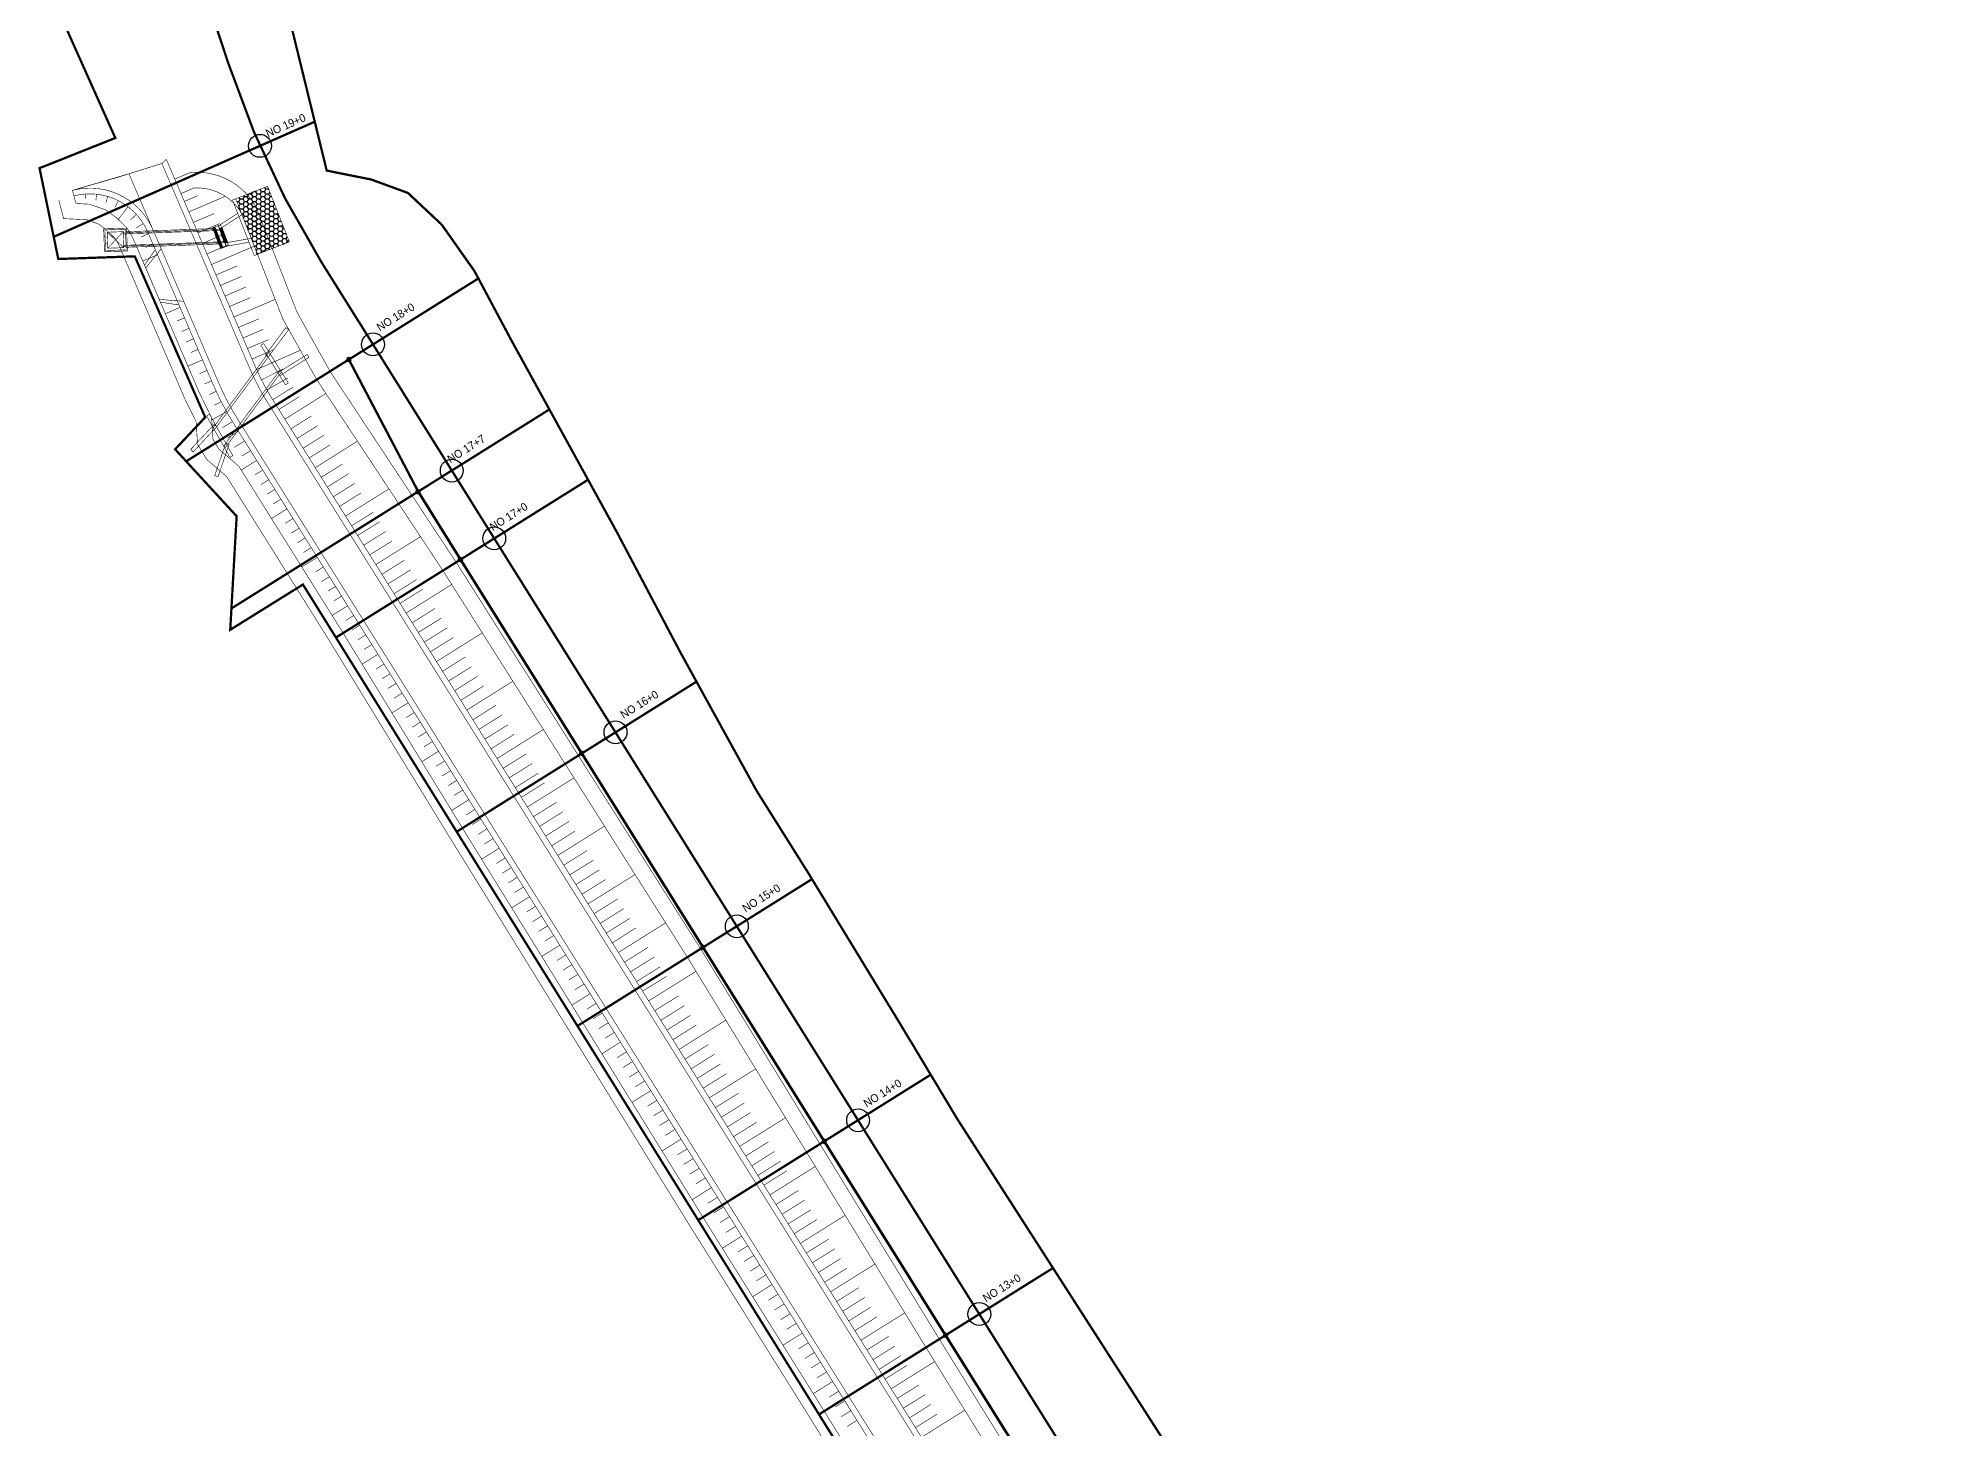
# Model space of a CAD drawing. Header units: millimetres. Extents: x -254 to 217267, y -7 to 401794.
# Drawn here: x 217088.8 to 217255.8, y 401064.2 to 401185.7 of the extents above; entities that cross this region are included whole.
import ezdxf
from ezdxf.enums import TextEntityAlignment as Align

# ---------------------------------------------------------------- set-up
doc = ezdxf.new("R2010")
doc.units = ezdxf.units.MM
doc.header["$PDMODE"] = 2
doc.header["$PDSIZE"] = 0.1
doc.linetypes.add('D_HIDDEN', pattern=[0.35, 0.2, -0.15])
doc.linetypes.add('HIDDEN', pattern=[9.525, 6.35, -3.175])
for name, color, linetype in [('#측점', 1, 'Continuous'), ('#측점라인', 1, 'Continuous'), ('0-DEGN-바닥보호공', 183, 'Continuous'), ('0-DEGN-제방상단', 1, 'Continuous'), ('0-DEGN-제방하단', 6, 'Continuous'), ('1-DEGN-배수계획', 4, 'Continuous'), ('1-블록기초 측점', 4, 'Continuous'), ('_계획구조물', 4, 'Continuous'), ('CC-DEGN-흄관', 3, 'Continuous'), ('CE-SLOP-FILL', 11, 'Continuous'), ('CS-CONC-MAJR', 5, 'Continuous')]:
    doc.layers.add(name, color=color, linetype=linetype)
doc.layers.add('0-DEGN-포장선', color=254, linetype='Continuous', true_color=0xccc5e2)
doc.styles.get("Standard").update_dxf_attribs({"font": ''})
doc.styles.get('Standard').set_extended_font_data('Dotum')

# ---------------------------------------------------------------- blocks, each defined once
blk = doc.blocks.new('lblock')
at = {"color": 3, "lineweight": 100}
for p, q in [((-1.24, 0.24), (-1.39, 0.24)), ((-1.24, 0.39), (-1.24, 0.09))]:
    blk.add_line(p, q, dxfattribs=at)
blk.add_circle((-1.24, 0.24), 0.15, dxfattribs=at)
blk = doc.blocks.new('leftblock')
at = {"lineweight": 100}
blk.add_blockref('lblock', (1.24, -0.24), dxfattribs=at)

msp = doc.modelspace()

# ---------------------------------------------------------------- hatches: boundary and pattern name
at = {"layer": '0-DEGN-바닥보호공', "transparency": 33554687}
h = msp.add_hatch(dxfattribs=at)
h.set_pattern_fill('HONEY', color=256, scale=2, angle=60.2244)
h.set_pattern_definition([(60.224407596, (-261963.64556, 362975.21176), (-0.00169595548, 0.43300938065), [0.25, -0.5]), (180.224407596, (-261963.64556, 362975.21176), (-0.37414914598, -0.21797343086), [0.25, -0.5]), (120.224407596, (-261963.64556, 362975.21176), (-0.37584510146, 0.2150359498), [-0.5, 0.25])])
h.paths.add_polyline_path([(217107.94, 401166.85), (217110.73, 401167.94), (217108.83, 401172.79), (217106.04, 401171.7)])
at = {"layer": 'CS-CONC-MAJR'}
h = msp.add_hatch(dxfattribs=at)
h.set_pattern_fill('ANSI31', color=161, scale=0.2, angle=66.3509)
h.set_pattern_definition([(111.3509, (217105.398142, 401167.605844), (-0.0232842, -0.00910198), [])])
h.paths.add_polyline_path([(217104.22, 401169.24), (217104.04, 401169.17), (217104.43, 401168.15), (217104.75, 401167.35), (217104.93, 401167.42), (217104.62, 401168.22)])
h.paths.add_polyline_path([(217104.82, 401169.17), (217104.62, 401169.05), (217105.09, 401167.84), (217105.32, 401167.88)])

# ---------------------------------------------------------------- linework, layer by layer
at = {"layer": '#측점라인', "color": 2, "linetype": 'Continuous', "lineweight": 30, "const_width": 0.2, "flags": 128}
for points in [[(217118.05, 401158.97), (217113.54, 401166.16, -0.060449), (217105.37, 401183.61), (217102.09, 401193.56, -0.065507), (217094.83, 401232.02), (217094.69, 401234.49)], [(217250.57, 400936.08, 0.096633), (217239.59, 400964.68), (217128.65, 401142.01)]]:
    msp.add_lwpolyline(points, format="xyb", dxfattribs=at)
for points in [[(217170.28, 401044.17), (217111.92, 401137.98), (217105.56, 401134.02), (217106.12, 401143.95), (217100.74, 401149.8), (217103.37, 401152.6), (217097.21, 401166.67), (217090.52, 401166.44), (217088.88, 401174.38), (217095.51, 401177.02), (217095.51, 401177.02), (217095.51, 401177.02), (217090.42, 401188.39)], [(217110.75, 401187.42), (217114, 401174.17), (217117.89, 401173.39), (217121.11, 401172.21), (217124.07, 401169.43), (217126.93, 401165.37), (217130.15, 401159.33), (217139.33, 401142.65), (217144.97, 401131.98), (217151.63, 401119.9), (217156.1, 401112.79), (217164.35, 401099.25), (217169.18, 401091.21), (217189.8, 401059.12)], [(217090.12, 401168.38), (217112.95, 401178.44)], [(217101.71, 401148.75), (217127.27, 401164.74)], [(217128.65, 401142.01), (217118.05, 401158.97)], [(217133.47, 401153.28), (217105.67, 401135.89)], [(217114.8, 401133.34), (217136.86, 401147.14)], [(217125.36, 401116.36), (217146.35, 401129.49)], [(217135.93, 401099.38), (217156.45, 401112.22)], [(217146.49, 401082.4), (217166.83, 401095.12)], [(217157.06, 401065.42), (217177.53, 401078.22)]]:
    msp.add_lwpolyline(points, dxfattribs=at)
at = {"layer": '#측점라인', "color": 2, "linetype": 'Continuous', "lineweight": 30}
for centre in [(217108.16, 401176.33), (217118.05, 401158.97), (217124.94, 401147.94), (217128.65, 401142.01), (217139.26, 401125.06), (217149.87, 401108.1), (217160.48, 401091.14), (217171.08, 401074.19)]:
    msp.add_circle(centre, 1, dxfattribs=at)
at = {"lineweight": 50}
msp.add_lwpolyline([(217115.94, 401157.65), (217121.99, 401146.1), (217125.7, 401140.16), (217136.31, 401123.21), (217146.92, 401106.25), (217157.52, 401089.3), (217168.13, 401072.34), (217178.74, 401055.39), (217189.34, 401038.44), (217199.95, 401021.48), (217210.56, 401004.52), (217221.17, 400987.57), (217231.78, 400970.61), (217241.36, 400953.64), (217246.92, 400935.44), (217247.61, 400932.68), (217248.18, 400926.92), (217250.04, 400916.02), (217251.35, 400896.06), (217252.68, 400876.1), (217254, 400856.15)], dxfattribs=at)
at = {"layer": '0-DEGN-바닥보호공', "transparency": 33554687, "const_width": 0.05}
msp.add_lwpolyline([(217107.94, 401166.85), (217110.73, 401167.94), (217108.83, 401172.79), (217106.04, 401171.7)], close=True, dxfattribs=at)
at = {"layer": '0-DEGN-제방상단', "color": 3, "linetype": 'Continuous', "const_width": 0.05}
for points in [[(217091.76, 401172.44), (217095.92, 401173.64), (217099.58, 401174.79)], [(217099.58, 401174.79), (217099.97, 401175.15)], [(217091.88, 401171.95), (217091.76, 401172.44)]]:
    msp.add_lwpolyline(points, dxfattribs=at)
at = {"layer": '0-DEGN-제방상단', "color": 3, "ltscale": 0.1, "const_width": 0.05}
for points in [[(217099.97, 401175.15), (217107.79, 401156.94, 0.038414), (217109.18, 401154.29), (217229.35, 400962.2, -0.123891), (217244.36, 400915.75), (217248.32, 400855.8), (217252.16, 400835.9)], [(217091.88, 401171.95, -0.371621), (217098.34, 401168.81), (217104.11, 401155.36, 0.04194), (217106.01, 401151.81), (217225.96, 400960.07, -0.02693), (217230.96, 400951.03, -0.529054), (217226.43, 400943.15)]]:
    msp.add_lwpolyline(points, format="xyb", dxfattribs=at)
for points in [[(217099, 401167.26), (217098.07, 401165.9)], [(217099.45, 401162.67), (217101.06, 401162.42)]]:
    msp.add_lwpolyline(points, dxfattribs=at)
at = {"layer": '0-DEGN-제방하단', "linetype": 'Continuous', "lineweight": 30, "const_width": 0.05}
for points in [[(217100.71, 401173.42), (217102.02, 401173.98, -0.30528), (217107.81, 401170.98), (217111.4, 401161.79), (217114.3, 401156.6), (217125.31, 401139.94), (217136.01, 401123.03), (217146.71, 401106.12), (217157.15, 401089.05), (217167.59, 401071.99), (217178.1, 401055), (217188.96, 401038.2), (217199.57, 401021.24), (217210.18, 401004.28), (217220.79, 400987.33), (217231.33, 400970.29), (217240.74, 400953.44, -0.061936), (217246.91, 400935.45), (217250.02, 400916.08), (217251.35, 400896.06), (217252.66, 400876.11), (217254.08, 400856.18), (217255.77, 400839.88), (217247.51, 400835.43)], [(217101.25, 401172.16), (217102.37, 401172.64, -0.288861), (217106.56, 401170.4), (217110.16, 401161.2), (217113.13, 401155.89), (217124.16, 401139.2), (217134.85, 401122.3), (217145.54, 401105.4), (217155.98, 401088.33), (217166.42, 401071.27), (217176.94, 401054.26), (217187.81, 401037.47), (217198.41, 401020.51), (217209.02, 401003.56), (217219.63, 400986.6), (217230.15, 400969.59), (217239.52, 400952.81, -0.061704), (217245.56, 400935.2), (217248.66, 400915.93), (217249.98, 400895.97), (217251.3, 400876.01), (217252.72, 400856.06), (217254.31, 400840.65), (217245.52, 400835.91)]]:
    msp.add_lwpolyline(points, format="xyb", dxfattribs=at)
for points in [[(217166.88, 401047.96), (217156.36, 401064.98), (217145.75, 401081.93), (217135.22, 401098.95), (217124.7, 401115.96), (217114.26, 401133.02), (217105.25, 401147.41), (217103.52, 401148.9), (217102.7, 401150.24), (217102.58, 401152.2), (217101.58, 401154.23), (217096.63, 401165.78), (217095.77, 401167.76), (217095.45, 401168.28), (217094.69, 401169.02), (217094.02, 401169.51), (217092.98, 401169.87), (217090.99, 401169.97), (217090.56, 401171.6)], [(217168.04, 401048.7), (217157.52, 401065.7), (217146.91, 401082.66), (217136.39, 401099.67), (217125.87, 401116.68), (217115.43, 401133.74), (217106.31, 401148.32), (217104.58, 401149.8), (217104.05, 401150.66), (217103.93, 401152.55), (217102.83, 401154.81), (217097.88, 401166.32), (217096.99, 401168.39), (217096.53, 401169.14), (217095.58, 401170.07), (217094.66, 401170.74), (217093.24, 401171.23), (217092.06, 401171.29), (217091.88, 401171.95)]]:
    msp.add_lwpolyline(points, dxfattribs=at)
at = {"layer": '0-DEGN-포장선', "linetype": 'Continuous', "const_width": 0.05}
msp.add_lwpolyline([(217091.76, 401172.44), (217096.7, 401173.89), (217099.58, 401174.79)], dxfattribs=at)
at = {"layer": '0-DEGN-포장선', "const_width": 0.05, "flags": 128}
for points in [[(217099.58, 401174.79), (217107.33, 401156.74, 0.038414), (217108.75, 401154.02), (217228.93, 400961.93, -0.123891), (217243.86, 400915.72), (217247.83, 400855.74), (217251.69, 400835.69)], [(217091.76, 401172.44, -0.371621), (217098.8, 401169)], [(217096.7, 401173.89), (217104.57, 401155.56, 0.038414), (217106.21, 401152.43), (217226.39, 400960.34, -0.123891), (217240.87, 400915.52), (217244.85, 400855.36), (217248.67, 400835.54)]]:
    msp.add_lwpolyline(points, format="xyb", dxfattribs=at)
msp.add_lwpolyline([(217099.52, 401167.33), (217098.17, 401165.66), (217099.35, 401162.91), (217101.49, 401162.74)], dxfattribs=at)
at = {"layer": '1-DEGN-배수계획', "linetype": 'D_HIDDEN', "const_width": 0.05}
msp.add_lwpolyline([(217094.49, 401169.07), (217096.49, 401169.14), (217096.56, 401167.14), (217094.56, 401167.07)], close=True, dxfattribs=at)
at = {"layer": '1-DEGN-배수계획', "const_width": 0.05}
for points in [[(217094.59, 401168.98), (217096.39, 401169.04), (217096.46, 401167.24), (217094.66, 401167.18)], [(217094.8, 401168.78), (217096.2, 401168.83), (217096.25, 401167.43), (217094.85, 401167.38)]]:
    msp.add_lwpolyline(points, close=True, dxfattribs=at)
for points in [[(217094.82, 401168.35), (217094.62, 401168.35)], [(217094.84, 401167.82), (217094.64, 401167.82)], [(217094.8, 401168.78), (217096.25, 401167.43)], [(217096.2, 401168.83), (217094.85, 401167.38)], [(217108.23, 401158.9), (217108.48, 401159.06)], [(217110.39, 401155.44), (217108.23, 401158.9)], [(217110.64, 401155.6), (217108.48, 401159.06)], [(217110.39, 401155.44), (217110.64, 401155.6)], [(217103.75, 401152.87), (217103.49, 401152.72)], [(217103.49, 401152.72), (217105.53, 401149.09)], [(217103.75, 401152.87), (217105.79, 401149.24)], [(217105.79, 401149.24), (217105.53, 401149.09)]]:
    msp.add_lwpolyline(points, dxfattribs=at)
at = {"layer": '1-블록기초 측점'}
for p in [(217115.94, 401157.65), (217121.99, 401146.1), (217125.7, 401140.16), (217136.31, 401123.21), (217146.92, 401106.25), (217157.52, 401089.3), (217168.13, 401072.34)]:
    msp.add_point(p, dxfattribs=at)
at = {"layer": '_계획구조물', "const_width": 0.05}
for points in [[(217108.88, 401157.86), (217110.67, 401160.27), (217110.43, 401160.44), (217108.64, 401158.04)], [(217109.89, 401156.24), (217112.44, 401157.83), (217112.28, 401158.08), (217109.73, 401156.5)], [(217102.32, 401149.58), (217104.37, 401151.77), (217104.15, 401151.97), (217102.1, 401149.79)], [(217104.49, 401147.4), (217105.46, 401150.24), (217105.17, 401150.34), (217104.2, 401147.5)]]:
    msp.add_lwpolyline(points, close=True, dxfattribs=at)
at = {"layer": 'CC-DEGN-흄관', "ltscale": 0.5, "const_width": 0.05}
for points in [[(217096.2, 401168.72), (217104.63, 401169.02)], [(217096.25, 401167.55), (217105.08, 401167.87)], [(217096.4, 401168.82), (217104.06, 401169.1)], [(217096.45, 401167.46), (217104.59, 401167.75)], [(217108.96, 401158.3), (217104.07, 401151.7)], [(217110.04, 401156.57), (217105.08, 401149.88)]]:
    msp.add_lwpolyline(points, dxfattribs=at)
at = {"layer": 'CC-DEGN-흄관', "linetype": 'D_HIDDEN', "ltscale": 0.2, "const_width": 0.05}
for points in [[(217096.21, 401168.63), (217104.66, 401168.93)], [(217096.24, 401167.63), (217105.05, 401167.95)], [(217109.07, 401158.12), (217104.17, 401151.51)], [(217109.93, 401156.75), (217104.98, 401150.07)]]:
    msp.add_lwpolyline(points, dxfattribs=at)
at = {"layer": 'CE-SLOP-FILL', "linetype": 'Continuous', "const_width": 0.05}
for points in [[(217091.88, 401171.95), (217092.06, 401171.29)], [(217092.87, 401172.12), (217092.9, 401171.68)], [(217093.87, 401172.11), (217093.81, 401171.58)], [(217094.85, 401171.91), (217094.68, 401171.35)], [(217095.78, 401171.54), (217095.48, 401170.95)], [(217096.62, 401171.01), (217095.77, 401169.89)], [(217101.55, 401171.47), (217102.72, 401171.98)], [(217101.94, 401170.56), (217105.13, 401171.92)], [(217097.36, 401170.34), (217096.83, 401169.85)], [(217097.96, 401169.54), (217097.35, 401169.16)], [(217102.34, 401169.64), (217104.16, 401170.42)], [(217102.73, 401168.72), (217104.65, 401169.54)], [(217098.41, 401168.65), (217097.77, 401168.37)], [(217098.8, 401167.73), (217098.16, 401167.45)], [(217103.13, 401167.8), (217105.03, 401168.62)], [(217103.52, 401166.88), (217105.41, 401167.69)], [(217103.92, 401165.96), (217107.67, 401167.57)], [(217099.2, 401166.81), (217097.91, 401166.26)], [(217104.31, 401165.04), (217106.17, 401165.84)], [(217104.7, 401164.12), (217106.55, 401164.92)], [(217105.1, 401163.2), (217106.93, 401163.99)], [(217105.49, 401162.28), (217107.31, 401163.06)], [(217105.89, 401161.37), (217109.49, 401162.91)], [(217101.17, 401162.21), (217099.88, 401161.66)], [(217101.57, 401161.3), (217100.92, 401161.02)], [(217106.28, 401160.45), (217108.07, 401161.21)], [(217101.96, 401160.38), (217101.32, 401160.1)], [(217102.35, 401159.46), (217101.71, 401159.18)], [(217106.68, 401159.53), (217108.46, 401160.29)], [(217107.07, 401158.61), (217108.9, 401159.39)], [(217103.14, 401157.62), (217101.86, 401157.07)], [(217102.75, 401158.54), (217102.11, 401158.26)], [(217107.47, 401157.69), (217109.34, 401158.5)], [(217107.86, 401156.77), (217111.69, 401158.46)], [(217103.54, 401156.7), (217102.89, 401156.42)], [(217103.93, 401155.78), (217103.29, 401155.51)], [(217108.29, 401155.87), (217110.18, 401156.82)], [(217108.76, 401154.99), (217110.61, 401156.04)], [(217104.33, 401154.87), (217103.71, 401154.58)], [(217109.27, 401154.13), (217111.07, 401155.25)], [(217109.81, 401153.28), (217111.59, 401154.4)], [(217110.34, 401152.43), (217113.93, 401154.68)], [(217105.24, 401153.08), (217103.94, 401152.36)], [(217104.77, 401153.97), (217104.16, 401153.65)], [(217110.87, 401151.59), (217112.67, 401152.72)], [(217105.75, 401152.22), (217104.88, 401151.69)], [(217106.28, 401151.38), (217105.32, 401150.77)], [(217111.4, 401150.74), (217113.21, 401151.87)], [(217111.93, 401149.89), (217113.75, 401151.03)], [(217106.81, 401150.53), (217105.92, 401149.97)], [(217107.34, 401149.68), (217106.58, 401149.21)], [(217112.46, 401149.04), (217114.3, 401150.19)], [(217112.99, 401148.19), (217116.68, 401150.51)], [(217107.87, 401148.83), (217106.51, 401147.98)], [(217108.4, 401147.98), (217107.72, 401147.56)], [(217113.52, 401147.35), (217115.38, 401148.51)], [(217114.05, 401146.5), (217115.92, 401147.67)], [(217108.93, 401147.14), (217108.25, 401146.71)], [(217109.46, 401146.29), (217108.78, 401145.87)], [(217114.58, 401145.65), (217116.46, 401146.83)], [(217115.11, 401144.8), (217117, 401145.99)], [(217115.64, 401143.96), (217119.44, 401146.34)], [(217110.52, 401144.59), (217109.17, 401143.75)], [(217109.99, 401145.44), (217109.31, 401145.02)], [(217116.17, 401143.11), (217118.08, 401144.3)], [(217111.05, 401143.75), (217110.37, 401143.32)], [(217111.58, 401142.9), (217110.9, 401142.47)], [(217116.7, 401142.26), (217118.62, 401143.46)], [(217117.23, 401141.41), (217119.16, 401142.62)], [(217112.11, 401142.05), (217111.44, 401141.63)], [(217112.64, 401141.2), (217111.97, 401140.78)], [(217117.76, 401140.57), (217119.71, 401141.78)], [(217118.29, 401139.72), (217122.2, 401142.16)], [(217113.17, 401140.36), (217111.82, 401139.51)], [(217113.7, 401139.51), (217113.03, 401139.08)], [(217118.82, 401138.87), (217120.79, 401140.1)], [(217119.35, 401138.02), (217121.33, 401139.26)], [(217114.23, 401138.66), (217113.56, 401138.24)], [(217114.77, 401137.81), (217114.09, 401137.39)], [(217119.88, 401137.17), (217121.87, 401138.42)], [(217120.41, 401136.33), (217122.41, 401137.57)], [(217120.94, 401135.48), (217124.93, 401137.98)], [(217115.83, 401136.12), (217114.47, 401135.27)], [(217115.3, 401136.96), (217114.62, 401136.54)], [(217121.47, 401134.63), (217123.47, 401135.88)], [(217116.36, 401135.27), (217115.68, 401134.84)], [(217116.89, 401134.42), (217116.21, 401134)], [(217122, 401133.78), (217124, 401135.03)], [(217122.53, 401132.94), (217124.54, 401134.19)], [(217117.42, 401133.57), (217116.73, 401133.15)], [(217117.95, 401132.73), (217117.26, 401132.3)], [(217123.06, 401132.09), (217125.07, 401133.34)], [(217123.6, 401131.24), (217127.61, 401133.75)], [(217118.48, 401131.88), (217117.09, 401131.01)], [(217119.01, 401131.03), (217118.31, 401130.59)], [(217124.13, 401130.39), (217126.13, 401131.65)], [(217124.66, 401129.54), (217126.67, 401130.8)], [(217119.54, 401130.18), (217118.84, 401129.74)], [(217120.07, 401129.33), (217119.36, 401128.89)], [(217125.19, 401128.7), (217127.2, 401129.96)], [(217125.72, 401127.85), (217127.73, 401129.11)], [(217126.25, 401127), (217130.28, 401129.52)], [(217121.13, 401127.64), (217119.7, 401126.75)], [(217120.6, 401128.49), (217119.89, 401128.04)], [(217126.78, 401126.15), (217128.8, 401127.42)], [(217121.66, 401126.79), (217120.94, 401126.34)], [(217122.19, 401125.94), (217121.47, 401125.49)], [(217127.31, 401125.31), (217129.33, 401126.57)], [(217127.84, 401124.46), (217129.86, 401125.72)], [(217122.72, 401125.1), (217122, 401124.64)], [(217123.25, 401124.25), (217122.52, 401123.79)], [(217128.37, 401123.61), (217130.39, 401124.88)], [(217128.9, 401122.76), (217132.95, 401125.3)], [(217123.78, 401123.4), (217122.31, 401122.48)], [(217124.31, 401122.55), (217123.57, 401122.09)], [(217129.43, 401121.91), (217131.46, 401123.18)], [(217124.84, 401121.7), (217124.1, 401121.24)], [(217125.37, 401120.86), (217124.63, 401120.39)], [(217129.96, 401121.07), (217131.99, 401122.34)], [(217130.49, 401120.22), (217132.52, 401121.49)], [(217131.55, 401118.52), (217135.63, 401121.07)], [(217126.43, 401119.16), (217124.92, 401118.22)], [(217125.9, 401120.01), (217125.15, 401119.54)], [(217131.02, 401119.37), (217133.06, 401120.64)], [(217126.96, 401118.31), (217126.2, 401117.84)], [(217127.49, 401117.47), (217126.73, 401116.99)], [(217132.08, 401117.68), (217134.12, 401118.95)], [(217132.61, 401116.83), (217134.65, 401118.11)], [(217128.02, 401116.62), (217127.26, 401116.14)], [(217128.56, 401115.77), (217127.79, 401115.29)], [(217133.14, 401115.98), (217135.19, 401117.26)], [(217133.67, 401115.13), (217135.72, 401116.41)], [(217134.2, 401114.28), (217138.3, 401116.85)], [(217129.09, 401114.92), (217127.55, 401113.96)], [(217129.62, 401114.07), (217128.84, 401113.59)], [(217134.73, 401113.44), (217136.78, 401114.72)], [(217130.15, 401113.23), (217129.37, 401112.74)], [(217130.68, 401112.38), (217129.9, 401111.89)], [(217135.26, 401112.59), (217137.32, 401113.87)], [(217135.79, 401111.74), (217137.85, 401113.03)], [(217136.85, 401110.05), (217140.97, 401112.62)], [(217131.74, 401110.68), (217130.18, 401109.71)], [(217131.21, 401111.53), (217130.43, 401111.04)], [(217136.32, 401110.89), (217138.38, 401112.18)], [(217132.27, 401109.84), (217131.49, 401109.35)], [(217132.8, 401108.99), (217132.01, 401108.5)], [(217137.39, 401109.2), (217139.45, 401110.49)], [(217137.92, 401108.35), (217139.98, 401109.64)], [(217133.33, 401108.14), (217132.54, 401107.65)], [(217138.45, 401107.5), (217140.51, 401108.79)], [(217138.98, 401106.65), (217141.04, 401107.95)], [(217139.51, 401105.81), (217143.65, 401108.4)], [(217134.39, 401106.44), (217132.81, 401105.46)], [(217133.86, 401107.29), (217133.07, 401106.8)], [(217140.04, 401104.96), (217142.11, 401106.26)], [(217134.92, 401105.6), (217134.13, 401105.1)], [(217135.45, 401104.75), (217134.66, 401104.25)], [(217140.57, 401104.11), (217142.64, 401105.41)], [(217141.1, 401103.26), (217143.17, 401104.56)], [(217142.16, 401101.57), (217146.3, 401104.16)], [(217135.98, 401103.9), (217135.18, 401103.4)], [(217136.51, 401103.05), (217135.71, 401102.55)], [(217141.63, 401102.42), (217143.7, 401103.71)], [(217137.04, 401102.21), (217135.44, 401101.2)], [(217137.57, 401101.36), (217136.77, 401100.86)], [(217142.69, 401100.72), (217144.76, 401102.01)], [(217143.22, 401099.87), (217145.28, 401101.16)], [(217138.1, 401100.51), (217137.3, 401100.01)], [(217138.63, 401099.66), (217137.82, 401099.16)], [(217143.75, 401099.02), (217145.81, 401100.31)], [(217144.28, 401098.18), (217146.33, 401099.46)], [(217144.81, 401097.33), (217148.91, 401099.89)], [(217139.69, 401097.97), (217138.07, 401096.95)], [(217139.16, 401098.82), (217138.35, 401098.31)], [(217145.34, 401096.48), (217147.39, 401097.76)], [(217140.22, 401097.12), (217139.41, 401096.61)], [(217140.75, 401096.27), (217139.94, 401095.76)], [(217145.87, 401095.63), (217147.91, 401096.91)], [(217146.4, 401094.79), (217148.44, 401096.06)], [(217147.46, 401093.09), (217151.52, 401095.63)], [(217141.28, 401095.42), (217140.47, 401094.91)], [(217141.81, 401094.58), (217140.99, 401094.06)], [(217146.93, 401093.94), (217148.96, 401095.21)], [(217142.35, 401093.73), (217140.7, 401092.7)], [(217142.88, 401092.88), (217142.05, 401092.36)], [(217147.99, 401092.24), (217150.02, 401093.51)], [(217148.52, 401091.4), (217150.54, 401092.66)], [(217143.41, 401092.03), (217142.58, 401091.52)], [(217143.94, 401091.19), (217143.11, 401090.67)], [(217149.05, 401090.55), (217151.07, 401091.81)], [(217149.58, 401089.7), (217151.6, 401090.96)], [(217150.11, 401088.85), (217154.13, 401091.36)], [(217145, 401089.49), (217143.33, 401088.45)], [(217144.47, 401090.34), (217143.64, 401089.82)], [(217150.64, 401088), (217152.65, 401089.26)], [(217145.53, 401088.64), (217144.69, 401088.12)], [(217146.06, 401087.79), (217145.22, 401087.27)], [(217151.18, 401087.16), (217153.17, 401088.41)], [(217151.71, 401086.31), (217153.7, 401087.56)], [(217146.59, 401086.95), (217145.75, 401086.42)], [(217147.12, 401086.1), (217146.28, 401085.57)], [(217152.24, 401085.46), (217154.23, 401086.71)], [(217152.77, 401084.61), (217156.74, 401087.1)], [(217147.65, 401085.25), (217145.96, 401084.19)], [(217148.18, 401084.4), (217147.33, 401083.87)], [(217153.3, 401083.77), (217155.28, 401085.01)], [(217153.83, 401082.92), (217155.8, 401084.15)], [(217148.71, 401083.56), (217147.86, 401083.03)], [(217149.24, 401082.71), (217148.39, 401082.18)], [(217154.36, 401082.07), (217156.33, 401083.3)], [(217154.89, 401081.22), (217156.86, 401082.45)], [(217155.42, 401080.37), (217159.35, 401082.83)], [(217150.3, 401081.01), (217148.61, 401079.95)], [(217149.77, 401081.86), (217148.92, 401081.33)], [(217155.95, 401079.53), (217157.91, 401080.75)], [(217150.83, 401080.16), (217149.98, 401079.63)], [(217151.36, 401079.32), (217150.51, 401078.79)], [(217156.48, 401078.68), (217158.44, 401079.9)], [(217157.01, 401077.83), (217158.96, 401079.05)], [(217151.89, 401078.47), (217151.04, 401077.94)], [(217152.42, 401077.62), (217151.57, 401077.09)], [(217157.54, 401076.98), (217159.49, 401078.2)], [(217158.07, 401076.14), (217161.96, 401078.57)], [(217152.95, 401076.77), (217151.26, 401075.71)], [(217153.48, 401075.93), (217152.64, 401075.4)], [(217158.6, 401075.29), (217160.54, 401076.5)], [(217159.13, 401074.44), (217161.07, 401075.65)], [(217154.01, 401075.08), (217153.17, 401074.55)], [(217154.54, 401074.23), (217153.7, 401073.7)], [(217159.66, 401073.59), (217161.59, 401074.8)], [(217160.19, 401072.74), (217162.12, 401073.95)], [(217160.72, 401071.9), (217164.57, 401074.3)], [(217155.6, 401072.53), (217153.91, 401071.47)], [(217155.07, 401073.38), (217154.23, 401072.85)], [(217161.25, 401071.05), (217163.17, 401072.25)], [(217156.14, 401071.69), (217155.29, 401071.16)], [(217156.67, 401070.84), (217155.82, 401070.31)], [(217161.78, 401070.2), (217163.7, 401071.4)], [(217157.2, 401069.99), (217156.35, 401069.46)], [(217157.73, 401069.14), (217156.88, 401068.61)], [(217162.31, 401069.35), (217164.22, 401070.55)], [(217162.84, 401068.51), (217164.75, 401069.7)], [(217163.37, 401067.66), (217167.18, 401070.04)], [(217158.26, 401068.3), (217156.56, 401067.24)], [(217158.79, 401067.45), (217157.94, 401066.92)], [(217163.9, 401066.81), (217165.81, 401068)], [(217159.32, 401066.6), (217158.47, 401066.07)], [(217159.85, 401065.75), (217159, 401065.22)], [(217164.43, 401065.96), (217166.34, 401067.15)], [(217164.97, 401065.11), (217166.86, 401066.3)], [(217166.03, 401063.42), (217169.81, 401065.79)], [(217160.38, 401064.9), (217159.53, 401064.37)], [(217165.5, 401064.27), (217167.39, 401065.45)]]:
    msp.add_lwpolyline(points, dxfattribs=at)
at = {"layer": 'CS-CONC-MAJR', "ltscale": 1000, "const_width": 0.05}
for points in [[(217105.76, 401171.59), (217106.04, 401171.7)], [(217106.33, 401170.14), (217105.76, 401171.59)], [(217107.94, 401166.85), (217106.04, 401171.7)], [(217104.04, 401169.17), (217104.71, 401169.43)], [(217104.75, 401167.35), (217104.04, 401169.17)], [(217104.93, 401167.42), (217104.22, 401169.24)], [(217104.51, 401169.33), (217106.22, 401170.43)], [(217105.21, 401167.53), (217104.5, 401169.35)], [(217105.25, 401167.55), (217104.54, 401169.36)], [(217105.42, 401167.62), (217104.71, 401169.43)], [(217104.75, 401167.35), (217105.42, 401167.62)], [(217105.09, 401167.84), (217107.39, 401168.24)], [(217105.2, 401167.55), (217107.2, 401167.9)], [(217107.66, 401166.74), (217107.09, 401168.19)], [(217107.66, 401166.74), (217107.94, 401166.85)]]:
    msp.add_lwpolyline(points, dxfattribs=at)
at = {"layer": 'CS-CONC-MAJR', "linetype": 'HIDDEN', "ltscale": 1000, "const_width": 0.05}
for points in [[(217104.62, 401169.05), (217106.58, 401170.31)], [(217106.33, 401170.14), (217107.09, 401168.19)]]:
    msp.add_lwpolyline(points, dxfattribs=at)

# ---------------------------------------------------------------- block references
at = {"layer": '#측점', "lineweight": 100}
for p in [(217115.94, 401157.65), (217121.99, 401146.1), (217125.7, 401140.16), (217136.31, 401123.21), (217146.92, 401106.25), (217157.52, 401089.3), (217168.13, 401072.34)]:
    msp.add_blockref('leftblock', p, dxfattribs=at)

# ---------------------------------------------------------------- texts
at = {"layer": '#측점', "color": 4, "linetype": 'Continuous'}
for s, rotation, p in [('NO 19+0', 23.7842, (217108.72, 401177.38)), ('NO 18+0', 32.0315, (217118.46, 401160.39)), ('NO 17+7', 32.0315, (217124.64, 401148.87)), ('NO 17+0', 32.0315, (217128.35, 401142.94)), ('NO 16+0', 32.0315, (217139.78, 401126.52)), ('NO 15+0', 32.0315, (217150.45, 401109.59)), ('NO 14+0', 32.0315, (217161.05, 401092.53)), ('NO 13+0', 32.0315, (217171.48, 401075.5))]:
    msp.add_text(s, height=0.7, rotation=rotation, dxfattribs=at).set_placement(p, align=Align.MIDDLE_LEFT)

doc.saveas('drawing.dxf')
